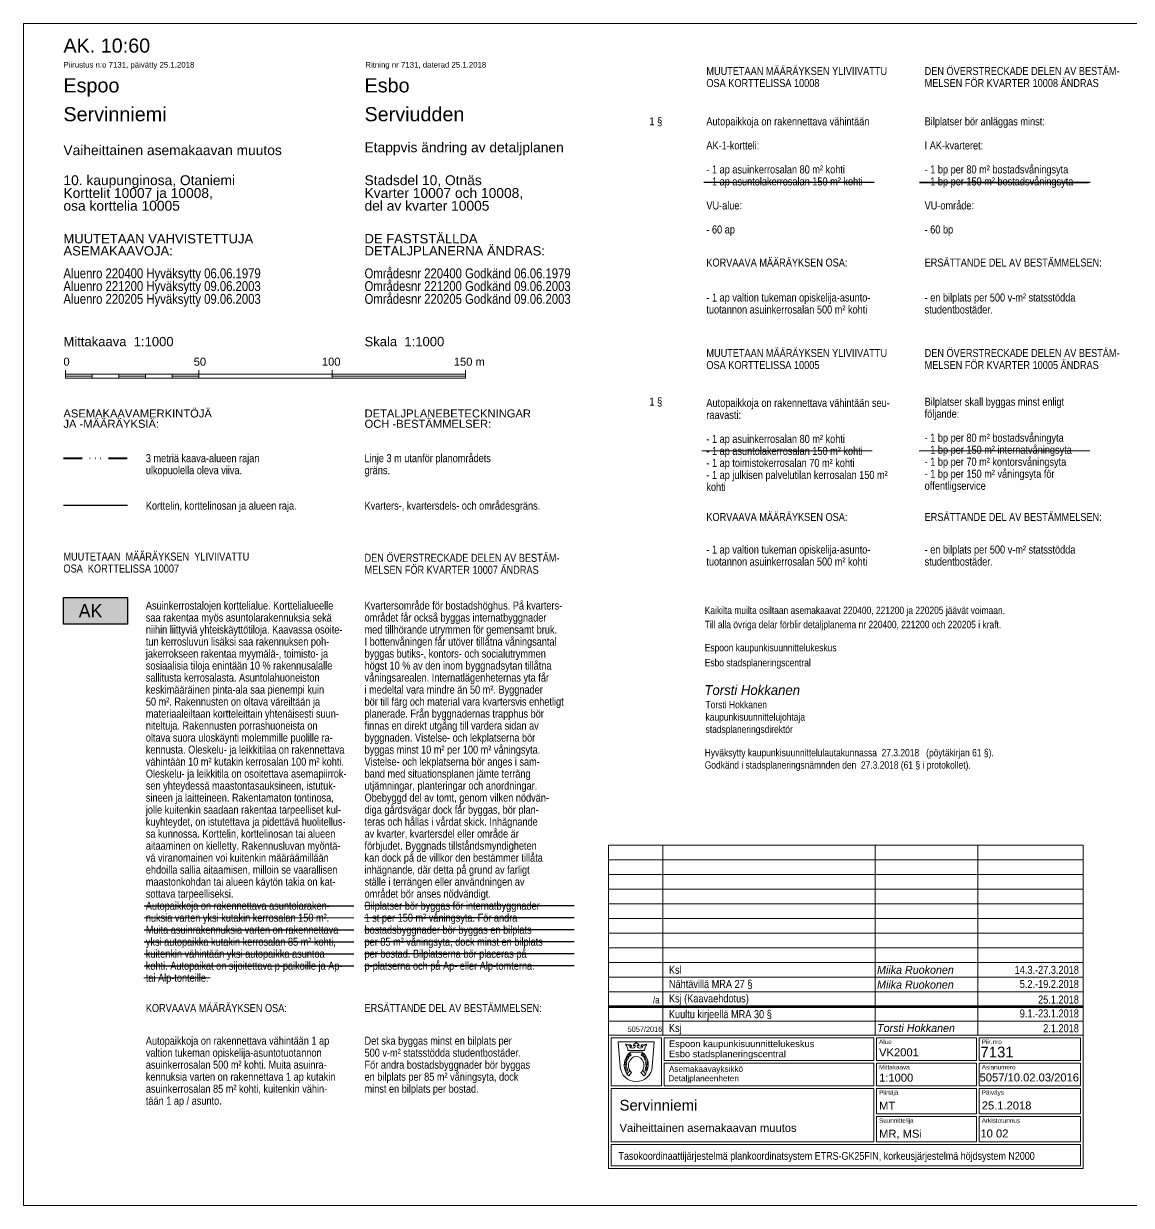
# Model space of a CAD drawing. Header units: metres. Extents: x -3 to 25491135, y -43 to 6675173.
# Drawn here: x 25490295 to 25490710.4, y 6674730 to 6675173 of the extents above; entities that cross this region are included whole.
import ezdxf
from ezdxf.enums import TextEntityAlignment as Align

# ---------------------------------------------------------------- set-up
doc = ezdxf.new("R2010")
doc.units = ezdxf.units.M
doc.header["$MEASUREMENT"] = 0
doc.layers.add('AK_Maaraykset', color=7, linetype='Continuous', lineweight=0)
doc.layers.add('MerkintaluettelonSolu', color=7, linetype='Continuous', lineweight=0)
doc.styles.add('Style-Arial', font='arial.ttf')
doc.styles.add('Style-Arial Narrow', font='ARIALN.TTF')
doc.styles.add('Style-INTL_ISO_ITALIC', font='INTL_ISO_ITALIC.shx')
doc.styles.add('Style-Stella INTL ISO 211', font='Stella INTL ISO 211.shx')
doc.styles.add('Style-Swiss 721', font='Swiss 721.shx')

# ---------------------------------------------------------------- blocks, each defined once
blk = doc.blocks.new('JANA')
at = {"layer": 'AK_Maaraykset', "color": 7, "linetype": 'Continuous', "lineweight": 0}
for p, q in [((0, -1.5), (0, 1.5)), ((0, 0), (150, 0)), ((10, -1.5), (10, 0)), ((20, -1.5), (20, 0)), ((30, -1.5), (30, 0)), ((40, -1.5), (40, 0)), ((50, -1.5), (50, 1.5)), ((100, -1.5), (100, 1.5)), ((150, -1.5), (150, 1.5)), ((10, -0.75), (0, -0.75)), ((0, -1.5), (150, -1.5)), ((20, -0.75), (30, -0.75)), ((40, -0.75), (50, -0.75)), ((100, -0.75), (150, -0.75))]:
    blk.add_line(p, q, dxfattribs=at)
at = {"layer": 'AK_Maaraykset', "color": 7, "linetype": 'Continuous', "lineweight": 0, "style": 'Style-Swiss 721'}
for s, p in [('0', (-0.79, 4.71)), ('50', (48.05, 4.71)), ('100', (96.12, 4.71)), ('150 m', (145.59, 4.71))]:
    blk.add_text(s, height=3, dxfattribs=at).set_placement(p, align=Align.MIDDLE_LEFT)
blk = doc.blocks.new('AV1201')
at = {"layer": 'MerkintaluettelonSolu', "color": 1, "linetype": 'Continuous', "lineweight": 40, "flags": 128}
for points in [[(0, 0), (6.96, 0)], [(0, 0), (6.96, 0)], [(9.89, 0), (9.99, 0)], [(9.89, 0), (9.99, 0)], [(11.88, 0), (11.98, 0)], [(11.88, 0), (11.98, 0)], [(13.87, 0), (13.97, 0)], [(13.87, 0), (13.97, 0)], [(16.87, 0), (16.92, 0)], [(16.9, 0), (23.86, 0)], [(16.9, 0), (23.86, 0)], [(17.86, 0), (17.91, 0)]]:
    blk.add_lwpolyline(points, dxfattribs=at)
blk = doc.blocks.new('A002L')
at = {"layer": 'MerkintaluettelonSolu', "linetype": 'Continuous', "lineweight": 30}
blk.add_hatch(color=33, dxfattribs=at).paths.add_polyline_path([(0, -5), (0, 5), (24, 5), (24, -5)])
at = {"layer": 'MerkintaluettelonSolu', "color": 7, "linetype": 'Continuous', "lineweight": 30, "flags": 128}
blk.add_lwpolyline([(0, 5), (24, 5), (24, -5), (0, -5), (0, 5)], close=True, dxfattribs=at)
at = {"layer": 'MerkintaluettelonSolu', "color": 7, "linetype": 'Continuous', "lineweight": 30, "style": 'Style-Stella INTL ISO 211'}
blk.add_text('AK', height=5, dxfattribs=at).set_placement((10.17, 0), align=Align.MIDDLE_CENTER)
blk = doc.blocks.new('PAKSU_VIIVA_TL')
at = {"layer": 'AK_Maaraykset', "color": 7, "linetype": 'Continuous', "lineweight": 0}
for p, q in [((-178, 61), (0, 61)), ((-178, 60.97), (0, 60.97)), ((-178, 60.94), (0, 60.94)), ((-178, 60.91), (0, 60.91)), ((-178, 60.88), (0, 60.88)), ((-178, 60.85), (0, 60.85)), ((-178, 60.82), (0, 60.82)), ((-178, 60.79), (0, 60.79)), ((-178, 60.76), (0, 60.76)), ((-178, 60.73), (0, 60.73)), ((-178, 60.7), (0, 60.7)), ((-178, 60.67), (0, 60.67)), ((-178, 60.64), (0, 60.64)), ((-178, 60.61), (0, 60.61)), ((-178, 60.58), (0, 60.58)), ((-178, 60.55), (0, 60.55)), ((-178, 60.52), (0, 60.52)), ((-178, 60.49), (0, 60.49)), ((-178, 60.46), (0, 60.46)), ((-178, 60.43), (0, 60.43)), ((-178, 60.4), (0, 60.4)), ((-178, 60.37), (0, 60.37))]:
    blk.add_line(p, q, dxfattribs=at)
blk = doc.blocks.new('AV1203')
at = {"layer": 'MerkintaluettelonSolu', "color": 7, "linetype": 'Continuous', "lineweight": 30}
blk.add_line((24.03, 0), (0, 0), dxfattribs=at)

msp = doc.modelspace()

# ---------------------------------------------------------------- linework, layer by layer
at = {"layer": 'AK_Maaraykset', "color": 1, "linetype": 'Continuous', "lineweight": 0}
for p, q in [((25490550.06, 6675113.53), (25490614.01, 6675113.53)), ((25490631, 6675113.52), (25490694.95, 6675113.52)), ((25490631, 6675113.49), (25490694.3, 6675113.49)), ((25490549.32, 6675012.89), (25490613.27, 6675012.89)), ((25490630.89, 6675012.89), (25490694.85, 6675012.89)), ((25490340.19, 6674842.24), (25490418.78, 6674842.24)), ((25490422.85, 6674842.39), (25490501.45, 6674842.39)), ((25490340.19, 6674837.74), (25490418.78, 6674837.74)), ((25490422.85, 6674837.89), (25490501.45, 6674837.89)), ((25490340.19, 6674833.24), (25490418.78, 6674833.24)), ((25490422.85, 6674833.39), (25490501.45, 6674833.39)), ((25490340.19, 6674828.74), (25490418.78, 6674828.74)), ((25490422.85, 6674828.89), (25490501.45, 6674828.89)), ((25490340.19, 6674824.24), (25490418.78, 6674824.24)), ((25490422.85, 6674824.39), (25490501.45, 6674824.39)), ((25490340.19, 6674819.74), (25490418.78, 6674819.74)), ((25490422.85, 6674819.89), (25490501.45, 6674819.89))]:
    msp.add_line(p, q, dxfattribs=at)
at = {"layer": 'AK_Maaraykset', "color": 7, "linetype": 'Continuous', "lineweight": 13}
for p, q in [((25490550.06, 6675113.53), (25490614.01, 6675113.53)), ((25490550.06, 6675113.5), (25490614.01, 6675113.5)), ((25490550.06, 6675113.47), (25490614.01, 6675113.47)), ((25490631, 6675113.52), (25490694.95, 6675113.52)), ((25490631, 6675113.49), (25490694.3, 6675113.49)), ((25490631, 6675113.49), (25490694.95, 6675113.49)), ((25490631, 6675113.46), (25490694.95, 6675113.46)), ((25490549.32, 6675012.89), (25490613.27, 6675012.89)), ((25490549.32, 6675012.86), (25490613.27, 6675012.86)), ((25490549.32, 6675012.83), (25490613.27, 6675012.83)), ((25490630.89, 6675012.89), (25490694.85, 6675012.89)), ((25490630.89, 6675012.86), (25490694.85, 6675012.86)), ((25490630.89, 6675012.83), (25490694.85, 6675012.83)), ((25490340.19, 6674842.24), (25490418.78, 6674842.24)), ((25490340.19, 6674842.21), (25490418.78, 6674842.21)), ((25490340.19, 6674842.18), (25490418.78, 6674842.18)), ((25490422.85, 6674842.39), (25490501.45, 6674842.39)), ((25490422.85, 6674842.36), (25490501.45, 6674842.36)), ((25490422.85, 6674842.33), (25490501.45, 6674842.33)), ((25490340.19, 6674837.8), (25490418.78, 6674837.8)), ((25490340.19, 6674837.77), (25490418.78, 6674837.77)), ((25490340.19, 6674837.74), (25490418.78, 6674837.74)), ((25490422.85, 6674837.89), (25490501.45, 6674837.89)), ((25490422.85, 6674837.86), (25490501.45, 6674837.86)), ((25490422.85, 6674837.83), (25490501.45, 6674837.83)), ((25490340.19, 6674833.24), (25490418.78, 6674833.24)), ((25490340.19, 6674833.21), (25490418.78, 6674833.21)), ((25490340.19, 6674833.18), (25490418.78, 6674833.18)), ((25490422.85, 6674833.39), (25490501.45, 6674833.39)), ((25490422.85, 6674833.36), (25490501.45, 6674833.36)), ((25490422.85, 6674833.33), (25490501.45, 6674833.33)), ((25490340.19, 6674828.74), (25490418.78, 6674828.74)), ((25490340.19, 6674828.71), (25490418.78, 6674828.71)), ((25490340.19, 6674828.68), (25490418.78, 6674828.68)), ((25490422.85, 6674828.89), (25490501.45, 6674828.89)), ((25490422.85, 6674828.86), (25490501.45, 6674828.86)), ((25490422.85, 6674828.83), (25490501.45, 6674828.83)), ((25490340.19, 6674824.24), (25490418.78, 6674824.24)), ((25490340.19, 6674824.21), (25490418.78, 6674824.21)), ((25490340.19, 6674824.18), (25490418.78, 6674824.18)), ((25490422.85, 6674824.39), (25490501.45, 6674824.39)), ((25490422.85, 6674824.36), (25490501.45, 6674824.36)), ((25490422.85, 6674824.33), (25490501.45, 6674824.33)), ((25490340.19, 6674819.74), (25490418.78, 6674819.74)), ((25490340.19, 6674819.71), (25490418.78, 6674819.71)), ((25490340.19, 6674819.68), (25490418.78, 6674819.68)), ((25490422.85, 6674819.89), (25490501.45, 6674819.89)), ((25490422.85, 6674819.86), (25490501.45, 6674819.86)), ((25490422.85, 6674819.83), (25490501.45, 6674819.83))]:
    msp.add_line(p, q, dxfattribs=at)
at = {"layer": 'AK_Maaraykset', "color": 7, "linetype": 'Continuous', "lineweight": 0}
for p, q in [((25490514.31, 6674865.06), (25490692.31, 6674865.06)), ((25490514.31, 6674865.06), (25490514.31, 6674793.86)), ((25490534.71, 6674865.06), (25490534.71, 6674793.86)), ((25490614.31, 6674865.06), (25490614.31, 6674793.86)), ((25490652.81, 6674865.06), (25490652.81, 6674793.86)), ((25490692.31, 6674865.06), (25490692.31, 6674793.86)), ((25490514.31, 6674859.56), (25490692.31, 6674859.56)), ((25490514.31, 6674854.06), (25490692.31, 6674854.06)), ((25490514.31, 6674848.56), (25490692.31, 6674848.56)), ((25490514.31, 6674843.06), (25490692.31, 6674843.06)), ((25490514.31, 6674837.56), (25490692.31, 6674837.56)), ((25490514.31, 6674832.06), (25490692.31, 6674832.06)), ((25490514.31, 6674826.56), (25490692.31, 6674826.56)), ((25490514.31, 6674821.06), (25490692.31, 6674821.06)), ((25490340.07, 6674815.3), (25490364.98, 6674815.3)), ((25490340.07, 6674815.27), (25490364.98, 6674815.27)), ((25490340.07, 6674815.24), (25490364.98, 6674815.24)), ((25490514.31, 6674815.56), (25490692.31, 6674815.56)), ((25490514.31, 6674810.06), (25490692.31, 6674810.06)), ((25490514.31, 6674804.56), (25490692.31, 6674804.56)), ((25490514.31, 6674799.06), (25490692.31, 6674799.06)), ((25490514.31, 6674793.86), (25490514.31, 6674743.86)), ((25490514.31, 6674793.86), (25490692.31, 6674793.86)), ((25490515.31, 6674792.86), (25490534.16, 6674792.86)), ((25490515.31, 6674792.86), (25490515.31, 6674774.86)), ((25490534.16, 6674792.86), (25490534.16, 6674774.86)), ((25490535.16, 6674792.86), (25490613.81, 6674792.86)), ((25490535.16, 6674792.86), (25490535.16, 6674784.36)), ((25490613.81, 6674792.86), (25490613.81, 6674784.36)), ((25490614.81, 6674792.86), (25490652.31, 6674792.86)), ((25490614.81, 6674792.86), (25490614.81, 6674784.36)), ((25490652.31, 6674792.86), (25490652.31, 6674784.36)), ((25490653.31, 6674792.86), (25490691.31, 6674792.86)), ((25490653.31, 6674792.86), (25490653.31, 6674784.36)), ((25490691.31, 6674792.86), (25490691.31, 6674784.36)), ((25490692.31, 6674793.86), (25490692.31, 6674743.86)), ((25490517.96, 6674791.31), (25490531.51, 6674791.31)), ((25490518.71, 6674781.99), (25490517.96, 6674791.31)), ((25490521.58, 6674788.04), (25490527.89, 6674788.04)), ((25490522.55, 6674787.43), (25490526.93, 6674787.43)), ((25490524.35, 6674790.62), (25490524.74, 6674791.05)), ((25490525.12, 6674790.62), (25490524.74, 6674791.05)), ((25490530.77, 6674781.99), (25490531.51, 6674791.31)), ((25490520.69, 6674783.77), (25490521.2, 6674783.67)), ((25490520.96, 6674784.69), (25490521.44, 6674784.5)), ((25490521.37, 6674785.53), (25490521.81, 6674785.26)), ((25490521.93, 6674786.29), (25490522.32, 6674785.95)), ((25490522.54, 6674786.89), (25490522.87, 6674786.49)), ((25490526.93, 6674786.89), (25490526.6, 6674786.49)), ((25490527.55, 6674786.29), (25490527.16, 6674785.95)), ((25490528.1, 6674785.53), (25490527.66, 6674785.26)), ((25490528.52, 6674784.69), (25490528.03, 6674784.5)), ((25490528.78, 6674783.77), (25490528.28, 6674783.67)), ((25490535.16, 6674784.36), (25490613.81, 6674784.36)), ((25490535.16, 6674783.36), (25490613.81, 6674783.36)), ((25490535.16, 6674783.36), (25490535.16, 6674774.86)), ((25490613.81, 6674783.36), (25490613.81, 6674774.86)), ((25490614.81, 6674784.36), (25490652.31, 6674784.36)), ((25490614.81, 6674783.36), (25490652.31, 6674783.36)), ((25490614.81, 6674783.36), (25490614.81, 6674774.86)), ((25490652.31, 6674783.36), (25490652.31, 6674774.86)), ((25490653.31, 6674784.36), (25490691.31, 6674784.36)), ((25490653.31, 6674783.36), (25490691.31, 6674783.36)), ((25490653.31, 6674783.36), (25490653.31, 6674774.86)), ((25490691.31, 6674783.36), (25490691.31, 6674774.86)), ((25490520.59, 6674782.72), (25490521.11, 6674782.72)), ((25490520.69, 6674781.68), (25490521.2, 6674781.78)), ((25490520.96, 6674780.77), (25490521.44, 6674780.96)), ((25490521.11, 6674780.84), (25490521.47, 6674780.3)), ((25490522.38, 6674780.51), (25490521.19, 6674779.13)), ((25490521.92, 6674778.5), (25490521.19, 6674779.13)), ((25490521.47, 6674780.3), (25490521.3, 6674780.91)), ((25490523.01, 6674779.76), (25490521.92, 6674778.5)), ((25490526.46, 6674779.76), (25490527.55, 6674778.5)), ((25490527.09, 6674780.51), (25490528.28, 6674779.13)), ((25490527.55, 6674778.5), (25490528.28, 6674779.13)), ((25490528.01, 6674780.3), (25490528.17, 6674780.91)), ((25490528.36, 6674780.84), (25490528.01, 6674780.3)), ((25490528.52, 6674780.77), (25490528.03, 6674780.96)), ((25490528.78, 6674781.68), (25490528.27, 6674781.78)), ((25490528.88, 6674782.72), (25490528.37, 6674782.72)), ((25490515.31, 6674774.86), (25490534.16, 6674774.86)), ((25490535.16, 6674774.86), (25490613.81, 6674774.86)), ((25490614.81, 6674774.86), (25490652.31, 6674774.86)), ((25490653.31, 6674774.86), (25490691.31, 6674774.86)), ((25490515.31, 6674773.86), (25490515.31, 6674753.86)), ((25490515.31, 6674773.86), (25490613.81, 6674773.86)), ((25490613.81, 6674773.86), (25490613.81, 6674753.86)), ((25490614.81, 6674773.86), (25490652.31, 6674773.86)), ((25490614.81, 6674773.86), (25490614.81, 6674764.36)), ((25490652.31, 6674773.86), (25490652.31, 6674764.36)), ((25490653.31, 6674773.86), (25490691.31, 6674773.86)), ((25490653.31, 6674773.86), (25490653.31, 6674764.36)), ((25490691.31, 6674773.86), (25490691.31, 6674764.36)), ((25490614.81, 6674764.36), (25490652.31, 6674764.36)), ((25490614.81, 6674763.36), (25490652.31, 6674763.36)), ((25490614.81, 6674763.36), (25490614.81, 6674753.86)), ((25490652.31, 6674763.36), (25490652.31, 6674753.86)), ((25490653.31, 6674764.36), (25490691.31, 6674764.36)), ((25490653.31, 6674763.36), (25490691.31, 6674763.36)), ((25490653.31, 6674763.36), (25490653.31, 6674753.86)), ((25490691.31, 6674763.36), (25490691.31, 6674753.86)), ((25490515.31, 6674753.86), (25490613.81, 6674753.86)), ((25490515.31, 6674752.86), (25490515.31, 6674744.86)), ((25490515.31, 6674752.86), (25490691.31, 6674752.86)), ((25490614.81, 6674753.86), (25490652.31, 6674753.86)), ((25490653.31, 6674753.86), (25490691.31, 6674753.86)), ((25490691.31, 6674752.86), (25490691.31, 6674744.86)), ((25490514.31, 6674743.86), (25490692.31, 6674743.86)), ((25490515.31, 6674744.86), (25490691.31, 6674744.86))]:
    msp.add_line(p, q, dxfattribs=at)
for centre, radius, start, end in [((25490526.16, 6674782.71), 5.94, 127.4125, 215.3434), ((25490518.17, 6674788.09), 3.41, 359.1851, 42.1864), ((25490525.17, 6674789.99), 0.623, 331.4704, 94.9639), ((25490527.08, 6674789.5), 0.65, 44.4372, 170.6565), ((25490528.71, 6674788.54), 1.83, 88.0239, 129.3945), ((25490525.99, 6674782.73), 5.4, 168.9804, 180.1456), ((25490525.99, 6674782.73), 5.23, 158.7557, 168.9801), ((25490525.99, 6674782.73), 5.4, 148.8465, 158.7557), ((25490525.99, 6674782.73), 5.03, 158.7557, 168.9797), ((25490525.99, 6674782.73), 4.88, 168.9794, 180.1454), ((25490525.99, 6674782.73), 4.88, 148.8471, 158.7557), ((25490525.99, 6674782.73), 5.23, 138.8104, 148.8467), ((25490525.99, 6674782.73), 5.03, 138.8104, 148.8469), ((25490525.99, 6674782.73), 5.4, 129.6905, 138.8104), ((25490525.99, 6674782.73), 4.88, 129.6897, 138.8104), ((25490524.74, 6674782.47), 6.05, 184.5739, 355.426), ((25490525.99, 6674782.73), 5.4, 191.2511, 201.2771), ((25490525.99, 6674782.73), 5.23, 180.1456, 191.2514), ((25490525.99, 6674782.73), 5.03, 180.1455, 191.2518), ((25490525.99, 6674782.73), 4.88, 191.2521, 201.2773)]:
    msp.add_arc(centre, radius, start, end, dxfattribs=at)
at = {"layer": 'AK_Maaraykset', "color": 7, "linetype": 'Continuous', "lineweight": 0, "extrusion": (0, 0, -1)}
for centre, radius, start, end in [((-25490520.76, 6674788.54), 1.83, 88.0239, 129.3945), ((-25490522.39, 6674789.5), 0.65, 44.4372, 170.6565), ((-25490524.3, 6674789.99), 0.623, 331.4704, 94.9639), ((-25490523.31, 6674782.71), 5.94, 127.4125, 215.3434), ((-25490531.3, 6674788.09), 3.41, 359.1851, 42.1864), ((-25490523.48, 6674782.73), 4.88, 129.6897, 138.8104), ((-25490523.48, 6674782.73), 5.4, 129.6905, 138.8104), ((-25490523.48, 6674782.73), 5.03, 138.8104, 148.8469), ((-25490523.48, 6674782.73), 5.23, 138.8104, 148.8467), ((-25490523.48, 6674782.73), 4.88, 148.8471, 158.7557), ((-25490523.48, 6674782.73), 5.4, 148.8465, 158.7557), ((-25490523.48, 6674782.73), 5.03, 158.7557, 168.9797), ((-25490523.48, 6674782.73), 4.88, 168.9794, 180.1454), ((-25490523.48, 6674782.73), 5.23, 158.7557, 168.9801), ((-25490523.48, 6674782.73), 5.4, 168.9804, 180.1456), ((-25490523.48, 6674782.73), 4.88, 191.2521, 201.2773), ((-25490523.48, 6674782.73), 5.03, 180.1455, 191.2518), ((-25490523.48, 6674782.73), 5.4, 191.2511, 201.2771), ((-25490523.48, 6674782.73), 5.23, 180.1456, 191.2514)]:
    msp.add_arc(centre, radius, start, end, dxfattribs=at)
at = {"layer": 'AK_Maaraykset', "color": 7, "linetype": 'Continuous', "lineweight": 0}
msp.add_ellipse((25490524.74, 6674782.47), major_axis=(0, -3.38), ratio=0.856786, start_param=0.638375, end_param=5.644826, dxfattribs=at)
for points, knots in [([(25490523.03, 6674789.61), (25490522.92, 6674789.65), (25490522.81, 6674789.68), (25490522.69, 6674789.72), (25490522.57, 6674789.76), (25490522.45, 6674789.66), (25490522.33, 6674789.54), (25490522.28, 6674789.49), (25490522.28, 6674789.42), (25490522.31, 6674789.37), (25490522.37, 6674789.26), (25490522.45, 6674789.15), (25490522.57, 6674789.08), (25490522.73, 6674789.01), (25490522.88, 6674789), (25490523.03, 6674789), (25490523.33, 6674788.98), (25490523.64, 6674788.94), (25490523.94, 6674789.11), (25490524.16, 6674789.22), (25490524.32, 6674789.41), (25490524.38, 6674789.59), (25490524.41, 6674789.68), (25490524.33, 6674789.81), (25490524.23, 6674789.89), (25490524.16, 6674789.96), (25490524.06, 6674789.97), (25490523.99, 6674789.94), (25490523.92, 6674789.9), (25490523.84, 6674789.86), (25490523.8, 6674789.78), (25490523.78, 6674789.76), (25490523.77, 6674789.73), (25490523.75, 6674789.7)], [0, 0, 0, 0, 0.082675, 0.082675, 0.082675, 0.176326, 0.176326, 0.176326, 0.217563, 0.217563, 0.217563, 0.308275, 0.308275, 0.308275, 0.416932, 0.416932, 0.416932, 0.631911, 0.631911, 0.631911, 0.78309, 0.78309, 0.78309, 0.862121, 0.862121, 0.862121, 0.919237, 0.919237, 0.919237, 0.976667, 0.976667, 0.976667, 1, 1, 1, 1]), ([(25490526.44, 6674789.61), (25490526.55, 6674789.65), (25490526.67, 6674789.68), (25490526.78, 6674789.72), (25490526.91, 6674789.76), (25490527.03, 6674789.66), (25490527.14, 6674789.54), (25490527.19, 6674789.49), (25490527.19, 6674789.42), (25490527.16, 6674789.37), (25490527.11, 6674789.26), (25490527.03, 6674789.15), (25490526.9, 6674789.08), (25490526.75, 6674789.01), (25490526.6, 6674789), (25490526.44, 6674789), (25490526.14, 6674788.98), (25490525.83, 6674788.94), (25490525.53, 6674789.11), (25490525.31, 6674789.22), (25490525.15, 6674789.41), (25490525.1, 6674789.59), (25490525.06, 6674789.68), (25490525.14, 6674789.81), (25490525.24, 6674789.89), (25490525.31, 6674789.96), (25490525.41, 6674789.97), (25490525.48, 6674789.94), (25490525.55, 6674789.9), (25490525.63, 6674789.86), (25490525.67, 6674789.78), (25490525.69, 6674789.76), (25490525.7, 6674789.73), (25490525.72, 6674789.7)], [0, 0, 0, 0, 0.082658, 0.082658, 0.082658, 0.176315, 0.176315, 0.176315, 0.217551, 0.217551, 0.217551, 0.308254, 0.308254, 0.308254, 0.416894, 0.416894, 0.416894, 0.631887, 0.631887, 0.631887, 0.783076, 0.783076, 0.783076, 0.862112, 0.862112, 0.862112, 0.919232, 0.919232, 0.919232, 0.976666, 0.976666, 0.976666, 1, 1, 1, 1])]:
    msp.add_open_spline(points, degree=3, knots=knots, dxfattribs=at)
at = {"layer": 'MerkintaluettelonSolu', "color": 7, "linetype": 'Continuous', "lineweight": 30}
msp.add_line((25490631, 6675113.49), (25490694.3, 6675113.49), dxfattribs=at)
at = {"layer": 'MerkintaluettelonSolu', "color": 7, "linetype": 'Continuous', "lineweight": 0, "flags": 128}
msp.add_lwpolyline([(25491135, 6674730), (25490295, 6674730), (25490295, 6675173), (25491135, 6675173), (25491135, 6674730)], close=True, dxfattribs=at)

# ---------------------------------------------------------------- block references
at = {"layer": 'AK_Maaraykset', "color": 7, "linetype": 'Continuous', "lineweight": 0}
for name, p in [('JANA', (25490310.72, 6675041.56)), ('PAKSU_VIIVA_TL', (25490692.31, 6674743.86))]:
    msp.add_blockref(name, p, dxfattribs=at)
at = {"layer": 'MerkintaluettelonSolu', "color": 1, "linetype": 'Continuous', "lineweight": 40}
msp.add_blockref('AV1201', (25490310, 6675010.15), dxfattribs=at)
at = {"layer": 'MerkintaluettelonSolu', "color": 7, "linetype": 'Continuous', "lineweight": 30}
for name, p in [('AV1203', (25490309.92, 6674992.35)), ('A002L', (25490309.93, 6674952.89))]:
    msp.add_blockref(name, p, dxfattribs=at)

# ---------------------------------------------------------------- texts
at = {"layer": 'AK_Maaraykset', "color": 7, "linetype": 'Continuous', "lineweight": 0}
for s, height, style, p in [('AK. 10:60', 5.3, 'Style-Arial', (25490309.93, 6675162.12)), ('Piirustus n:o 7131, päivätty 25.1.2018', 2.1, 'Style-Arial', (25490309.93, 6675156.53)), ('Espoo', 5.3, 'Style-Arial', (25490309.93, 6675147.22)), ('Esbo', 5.3, 'Style-Arial', (25490422.85, 6675147.22)), ('Servinniemi', 5.3, 'Style-Arial', (25490309.93, 6675136.42)), ('Serviudden', 5.3, 'Style-Arial', (25490422.85, 6675136.42)), ('Aluenro 220400 Hyväksytty 06.06.1979', 3.7, 'Style-Arial Narrow', (25490309.93, 6675077.55)), ('Områdesnr 220400 Godkänd 06.06.1979', 3.7, 'Style-Arial Narrow', (25490422.85, 6675077.55)), ('Aluenro 221200 Hyväksytty 09.06.2003', 3.7, 'Style-Arial Narrow', (25490309.93, 6675072.76)), ('Områdesnr 221200 Godkänd 09.06.2003', 3.7, 'Style-Arial Narrow', (25490422.85, 6675072.76)), ('Aluenro 220205 Hyväksytty 09.06.2003', 3.7, 'Style-Arial Narrow', (25490309.93, 6675067.97)), ('Områdesnr 220205 Godkänd 09.06.2003', 3.7, 'Style-Arial Narrow', (25490422.85, 6675067.97)), ('Mittakaava  1:1000', 3.5, 'Style-Arial', (25490309.93, 6675052.06)), ('Skala  1:1000', 3.5, 'Style-Arial', (25490422.85, 6675052.06)), ('Espoon kaupunkisuunnittelukeskus', 2.5, 'Style-Arial', (25490536.99, 6674789.33)), ('Alue', 1.7, 'Style-Arial', (25490615.81, 6674790.47)), ('Piir.nro', 1.7, 'Style-Arial', (25490654.31, 6674790.46)), ('Esbo stadsplaneringscentral', 2.5, 'Style-Arial', (25490536.99, 6674785.54)), ('Asemakaavayksikkö', 2.2, 'Style-Arial', (25490536.99, 6674780.04)), ('Detaljplaneenheten', 2.2, 'Style-Arial', (25490536.76, 6674776.54)), ('Mittakaava', 1.7, 'Style-Arial', (25490615.81, 6674780.96)), ('Asianumero', 1.7, 'Style-Arial', (25490654.31, 6674780.96)), ('Piirtäjä', 1.7, 'Style-Arial', (25490615.81, 6674771.46)), ('Päiväys', 1.7, 'Style-Arial', (25490654.31, 6674771.46)), ('Suunnittelija', 1.7, 'Style-Arial', (25490615.81, 6674760.96)), ('Arkistotunnus', 1.7, 'Style-Arial', (25490654.31, 6674760.96))]:
    msp.add_text(s, height=height, dxfattribs=dict(at, style=style)).set_placement(p)
at = {"layer": 'AK_Maaraykset', "color": 7, "linetype": 'Continuous', "lineweight": 0, "style": 'Style-Arial'}
msp.add_text('Ritning nr 7131, daterad 25.1.2018', height=2.1, dxfattribs=at).set_placement((25490445.82, 6675157.58), align=Align.MIDDLE_CENTER)
at = {"layer": 'AK_Maaraykset', "color": 7, "linetype": 'Continuous', "lineweight": 0, "style": 'Style-Arial Narrow'}
for p in [(25490529.69, 6675136.39), (25490529.69, 6675031.31)]:
    msp.add_text('1 §', height=3, dxfattribs=at).set_placement(p, align=Align.MIDDLE_LEFT)
at = {"layer": 'AK_Maaraykset', "color": 7, "linetype": 'Continuous', "lineweight": 30}
for s, height, style, p in [('Espoon kaupunkisuunnittelukeskus', 2.7625, 'Style-Arial Narrow', (25490550.43, 6674940.46)), ('Esbo stadsplaneringscentral', 2.7625, 'Style-Arial Narrow', (25490550.43, 6674934.83)), ('7131', 4, 'Style-Arial', (25490653.83, 6674789.48)), ('Servinniemi', 4, 'Style-Arial', (25490518.48, 6674769.55))]:
    msp.add_text(s, height=height, dxfattribs=dict(at, style=style)).set_placement(p, align=Align.TOP_LEFT)
at = {"layer": 'AK_Maaraykset', "color": 7, "linetype": 'Continuous', "lineweight": 13}
for s, height, style, p in [('Ksl', 3, 'Style-Arial Narrow', (25490536.99, 6674819.8)), ('14.3.-27.3.2018', 3, 'Style-Arial Narrow', (25490666.66, 6674819.79)), ('Nähtävillä MRA 27 §', 3, 'Style-Arial Narrow', (25490536.99, 6674814.5)), ('5.2.-19.2.2018', 3, 'Style-Arial Narrow', (25490668.57, 6674814.49)), ('/a', 2.6, 'Style-Arial Narrow', (25490531, 6674808.32)), ('Ksj (Kaavaehdotus)', 3, 'Style-Arial Narrow', (25490536.99, 6674809.08)), ('25.1.2018', 3, 'Style-Arial Narrow', (25490675.45, 6674808.66)), ('Kuultu kirjeellä MRA 30 §', 3, 'Style-Arial Narrow', (25490536.99, 6674803.18)), ('9.1.-23.1.2018', 3, 'Style-Arial Narrow', (25490668.57, 6674803.46)), ('Ksj', 3, 'Style-Arial Narrow', (25490536.99, 6674798.01)), ('2.1.2018', 3, 'Style-Arial Narrow', (25490677.36, 6674797.91)), ('VK2001', 3, 'Style-Arial', (25490615.81, 6674788.86)), ('1:1000', 3, 'Style-Arial', (25490615.81, 6674779.36)), ('5057/10.02.03/2016', 3, 'Style-Arial', (25490653.5, 6674779.45)), ('MT', 3, 'Style-Arial', (25490615.81, 6674768.86)), ('25.1.2018', 3, 'Style-Arial', (25490654.31, 6674768.95)), ('Vaiheittainen asemakaavan muutos ', 3, 'Style-Arial', (25490518.48, 6674760.55)), ('MR, MSi', 3, 'Style-Arial', (25490615.81, 6674758.36)), ('10 02', 3, 'Style-Arial', (25490653.83, 6674758.45))]:
    msp.add_text(s, height=height, dxfattribs=dict(at, style=style)).set_placement(p, align=Align.TOP_LEFT)
at = {"layer": 'AK_Maaraykset', "color": 7, "linetype": 'Continuous', "lineweight": 0, "style": 'Style-INTL_ISO_ITALIC'}
for s, p in [('Miika Ruokonen', (25490615.06, 6674819.79)), ('Miika Ruokonen', (25490615.06, 6674814.25)), ('Torsti Hokkanen', (25490615.06, 6674797.98))]:
    msp.add_text(s, height=3, dxfattribs=at).set_placement(p, align=Align.TOP_LEFT)
at = {"layer": 'AK_Maaraykset', "color": 7, "linetype": 'Continuous', "lineweight": 13, "style": 'Style-Arial Narrow'}
msp.add_text('5057/2016', height=2, dxfattribs=at).set_placement((25490528, 6674796.02), align=Align.MIDDLE_CENTER)
at = {"layer": 'AK_Maaraykset', "color": 18, "linetype": 'Continuous', "lineweight": 0, "true_color": 0x000000, "style": 'Style-Arial Narrow'}
msp.add_text('Tasokoordinaattijärjestelmä plankoordinatsystem ETRS-GK25FIN, korkeusjärjestelmä höjdsystem N2000', height=2.9257, dxfattribs=at).set_placement((25490518.08, 6674748.54), align=Align.MIDDLE_LEFT)
at = {"layer": 'AK_Maaraykset', "color": 18, "linetype": 'Continuous', "lineweight": 0, "true_color": 0x000000, "char_height": 3, "width": 166.9091, "attachment_point": 1, "line_spacing_factor": 0.9, "style": 'Style-Arial Narrow'}
for s, insert in [('MUUTETAAN MÄÄRÄYKSEN YLIVIIVATTU \\POSA KORTTELISSA 10008', (25490551.04, 6675156.74)), ('DEN ÖVERSTRECKADE DELEN AV BESTÄM-\\PMELSEN FÖR KVARTER 10008 ÄNDRAS', (25490632.89, 6675156.74)), ('KORVAAVA MÄÄRÄYKSEN OSA:', (25490551.04, 6675084.93)), ('ERSÄTTANDE DEL AV BESTÄMMELSEN:', (25490632.89, 6675084.93)), ('MUUTETAAN MÄÄRÄYKSEN YLIVIIVATTU \\POSA KORTTELISSA 10005', (25490551.04, 6675051.02)), ('DEN ÖVERSTRECKADE DELEN AV BESTÄM-\\PMELSEN FÖR KVARTER 10005 ÄNDRAS', (25490632.89, 6675051.02)), ('KORVAAVA MÄÄRÄYKSEN OSA:', (25490551.04, 6674989.55)), ('ERSÄTTANDE DEL AV BESTÄMMELSEN:', (25490632.89, 6674989.55)), ('MUUTETAAN  MÄÄRÄYKSEN  YLIVIIVATTU \\POSA  KORTTELISSA 10007', (25490309.93, 6674974.73)), ('KORVAAVA MÄÄRÄYKSEN OSA:', (25490340.83, 6674805.48)), ('ERSÄTTANDE DEL AV BESTÄMMELSEN:', (25490422.85, 6674805.48))]:
    msp.add_mtext(s, dxfattribs=dict(at, insert=insert))
at = {"layer": 'AK_Maaraykset', "color": 7, "linetype": 'Continuous', "lineweight": 0}
for s, insert, char_height, attachment_point, line_spacing_factor, style in [('Autopaikkoja on rakennettava vähintään\\P\\PAK-1-kortteli:  \\P\\P- 1 ap asuinkerrosalan 80 m² kohti\\P- 1 ap asuntolakerrosalan 150 m² kohti\\P\\PVU-alue:         \\P\\P- 60 ap', (25490551.04, 6675115.64), 3, 4, 0.9, 'Style-Arial Narrow'), ('Bilplatser bör anläggas minst:\\P\\PI AK-kvarteret:\\P\\P- 1 bp per 80 m² bostadsvåningsyta\\P- 1 bp per 150 m² bostadsvåningsyta \\P\\PVU-område:\\P\\P- 60 bp\\P', (25490632.89, 6675115.64), 3, 4, 0.9, 'Style-Arial Narrow'), ('Etappvis ändring av detaljplanen', (25490422.85, 6675123.66), 3.7, 7, 0.6, 'Style-Arial'), ('Vaiheittainen asemakaavan muutos ', (25490309.93, 6675123.66), 3.7, 7, 0.6, 'Style-Arial'), ('10. kaupunginosa, Otaniemi\\PKorttelit 10007 ja 10008,\\Posa korttelia 10005', (25490309.93, 6675102.82), 3.7, 7, 0.776524, 'Style-Arial'), ('Stadsdel 10, Otnäs\\PKvarter 10007 och 10008,\\Pdel av kvarter 10005', (25490422.85, 6675102.82), 3.7, 7, 0.776524, 'Style-Arial'), ('MUUTETAAN VAHVISTETTUJA \\PASEMAKAAVOJA: ', (25490309.93, 6675086.04), 3.5, 7, 0.776524, 'Style-Arial'), ('DE FASTSTÄLLDA \\PDETALJPLANERNA ÄNDRAS: ', (25490422.85, 6675086.04), 3.5, 7, 0.776524, 'Style-Arial'), ('- 1 ap valtion tukeman opiskelija-asunto-\\Ptuotannon asuinkerrosalan 500 m² kohti', (25490551.04, 6675068.06), 3, 4, 0.9, 'Style-Arial Narrow'), ('- en bilplats per 500 v-m² statsstödda \\Pstudentbostäder.', (25490632.89, 6675068.06), 3, 4, 0.9, 'Style-Arial Narrow'), ('Autopaikkoja on rakennettava vähintään seu-\\Praavasti:\\P\\P- 1 ap asuinkerrosalan 80 m² kohti\\P- 1 ap asuntolakerrosalan 150 m² kohti\\P- 1 ap toimistokerrosalan 70 m² kohti\\P- 1 ap julkisen palvelutilan kerrosalan 150 m² \\Pkohti', (25490551.04, 6675015.06), 3, 4, 0.9, 'Style-Arial Narrow'), ('Bilplatser skall byggas minst enligt \\Pföljande:\\P\\P- 1 bp per 80 m² bostadsvåningyta\\P- 1 bp per 150 m² internatvåningsyta \\P- 1 bp per 70 m² kontorsvåningsyta \\P- 1 bp per 150 m² våningsyta för \\Poffentligservice', (25490632.89, 6675015.06), 3, 4, 0.9, 'Style-Arial Narrow'), ('ASEMAKAAVAMERKINTÖJÄ \\PJA -MÄÄRÄYKSIÄ:', (25490309.93, 6675021.44), 3, 7, 0.776524, 'Style-Arial'), ('DETALJPLANEBETECKNINGAR \\POCH -BESTÄMMELSER: ', (25490422.85, 6675021.44), 3, 7, 0.776524, 'Style-Arial'), ('3 metriä kaava-alueen rajan\\Pulkopuolella oleva viiva.\\P', (25490340.83, 6675007.4), 3, 4, 0.9, 'Style-Arial Narrow'), ('Linje 3 m utanför planområdets \\Pgräns.', (25490422.85, 6675007.4), 3, 4, 0.9, 'Style-Arial Narrow'), ('Korttelin, korttelinosan ja alueen raja.\\P', (25490340.83, 6674991.85), 3, 4, 0.9, 'Style-Arial Narrow'), ('Kvarters-, kvartersdels- och områdesgräns.\\P', (25490422.85, 6674991.85), 3, 4, 0.9, 'Style-Arial Narrow'), ('DEN ÖVERSTRECKADE DELEN AV BESTÄM-\\PMELSEN FÖR KVARTER 10007 ÄNDRAS', (25490422.85, 6674970.48), 3, 4, 0.9, 'Style-Arial Narrow'), ('- 1 ap valtion tukeman opiskelija-asunto-\\Ptuotannon asuinkerrosalan 500 m² kohti', (25490551.04, 6674973.57), 3, 4, 0.9, 'Style-Arial Narrow'), ('- en bilplats per 500 v-m² statsstödda \\Pstudentbostäder.', (25490632.89, 6674973.57), 3, 4, 0.9, 'Style-Arial Narrow'), ('Asuinkerrostalojen korttelialue. Korttelialueelle \\Psaa rakentaa myös asuntolarakennuksia sekä \\Pniihin liittyviä yhteiskäyttötiloja. Kaavassa osoite-\\Ptun kerrosluvun lisäksi saa rakennuksen poh-\\Pjakerrokseen rakentaa myymälä-, toimisto- ja \\Psosiaalisia tiloja enintään 10 % rakennusalalle \\Psallitusta kerrosalasta. Asuntolahuoneiston \\Pkeskimääräinen pinta-ala saa pienempi kuin \\P50 m². Rakennusten on oltava väreiltään ja \\Pmateriaaleiltaan kortteleittain yhtenäisesti suun-\\Pniteltuja. Rakennusten porrashuoneista on \\Poltava suora uloskäynti molemmille puolille ra-\\Pkennusta. Oleskelu- ja leikkitilaa on rakennettava \\Pvähintään 10 m² kutakin kerrosalan 100 m² kohti. \\POleskelu- ja leikkitila on osoitettava asemapiirrok-\\Psen yhteydessä maastontasauksineen, istutuk-\\Psineen ja laitteineen. Rakentamaton tontinosa, \\Pjolle kuitenkin saadaan rakentaa tarpeelliset kul-\\Pkuyhteydet, on istutettava ja pidettävä huolitellus-\\Psa kunnossa. Korttelin, korttelinosan tai alueen \\Paitaaminen on kielletty. Rakennusluvan myöntä-\\Pvä viranomainen voi kuitenkin määräämillään \\Pehdoilla sallia aitaamisen, milloin se vaarallisen \\Pmaastonkohdan tai alueen käytön takia on kat-\\Psottava tarpeelliseksi.\\PAutopaikkoja on rakennettava asuntolaraken-\\Pnuksia varten yksi kutakin kerrosalan 150 m². \\PMuita asuinrakennuksia varten on rakennettava \\Pyksi autopaikka kutakin kerrosalan 85 m² kohti, \\Pkuitenkin vähintään yksi autopaikka asuntoa \\Pkohti. Autopaikat on sijoitettava p-paikoille ja Ap- \\Ptai Alp-tonteille.\\P', (25490340.83, 6674884.64), 3, 4, 0.9, 'Style-Arial Narrow'), ('Kvartersområde för bostadshöghus. På kvarters-\\Pområdet får också byggas internatbyggnader \\Pmed tillhörande utrymmen för gemensamt bruk. \\PI bottenvåningen får utöver tillåtna våningsantal \\Pbyggas butiks-, kontors- och socialutrymmen \\Phögst 10 % av den inom byggnadsytan tillåtna \\Pvåningsarealen. Internatlägenheternas yta får \\Pi medeltal vara mindre än 50 m². Byggnader \\Pbör till färg och material vara kvartersvis enhetligt \\Pplanerade. Från byggnadernas trapphus bör \\Pfinnas en direkt utgång till vardera sidan av \\Pbyggnaden. Vistelse- och lekplatserna bör \\Pbyggas minst 10 m² per 100 m² våningsyta. \\PVistelse- och lekplatserna bör anges i sam-\\Pband med situationsplanen jämte terräng \\Putjämningar, planteringar och anordningar. \\PObebyggd del av tomt, genom vilken nödvän-\\Pdiga gårdsvägar dock får byggas, bör plan-\\Pteras och hållas i vårdat skick. Inhägnande \\Pav kvarter, kvartersdel eller område är \\Pförbjudet. Byggnads tillståndsmyndigheten \\Pkan dock på de villkor den bestämmer tillåta \\Pinhägnande, där detta på grund av farligt \\Pställe i terrängen eller användningen av \\Pområdet bör anses nödvändigt. \\PBilplatser bör byggas för internatbyggnader \\P1 st per 150 m² våningsyta. För andra \\Pbostadsbyggnader bör byggas en bilplats \\Pper 85 m² våningsyta, dock minst en bilplats \\Pper bostad. Bilplatserna bör placeras på \\Pp-platserna och på Ap- eller Alp-tomterna.', (25490422.85, 6674886.89), 3, 4, 0.9, 'Style-Arial Narrow'), ('Autopaikkoja on rakennettava vähintään 1 ap \\Pvaltion tukeman opiskelija-asuntotuotannon\\Pasuinkerrosalan 500 m² kohti. Muita asuinra-\\Pkennuksia varten on rakennettava 1 ap kutakin\\Pasuinkerrosalan 85 m² kohti, kuitenkin vähin-\\Ptään 1 ap / asunto.\\P\\P', (25490340.83, 6674777.77), 3, 4, 0.9, 'Style-Arial Narrow'), ('Det ska byggas minst en bilplats per \\P500 v-m² statsstödda studentbostäder.\\PFör andra bostadsbyggnader bör byggas\\Pen bilplats per 85 m² våningsyta, dock\\Pminst en bilplats per bostad.\\P', (25490422.85, 6674782.27), 3, 4, 0.9, 'Style-Arial Narrow')]:
    msp.add_mtext(s, dxfattribs=dict(at, insert=insert, char_height=char_height, attachment_point=attachment_point, line_spacing_factor=line_spacing_factor, style=style))
at = {"layer": 'AK_Maaraykset', "color": 7, "linetype": 'Continuous', "lineweight": 30, "insert": (25490550.43, 6674954.45), "char_height": 2.7625, "attachment_point": 1, "line_spacing_factor": 0.9, "style": 'Style-Arial Narrow'}
msp.add_mtext('Kaikilta muilta osiltaan asemakaavat 220400, 221200 ja 220205 jäävät voimaan.\\P\\C7;\\c0; \\P\\P', dxfattribs=at)
at = {"layer": 'AK_Maaraykset', "color": 18, "linetype": 'Continuous', "lineweight": 30, "true_color": 0x000000, "insert": (25490550.43, 6674949.13), "char_height": 2.7625, "attachment_point": 1, "line_spacing_factor": 0.9, "style": 'Style-Arial Narrow'}
msp.add_mtext('Till alla övriga delar förblir detaljplanerna nr 220400, 221200 och 220205 i kraft. ', dxfattribs=at)
at = {"layer": 'AK_Maaraykset', "color": 7, "linetype": 'Continuous', "lineweight": 0, "insert": (25490550.31, 6674921.28), "char_height": 3.6833, "attachment_point": 7, "style": 'Style-INTL_ISO_ITALIC'}
msp.add_mtext('Torsti Hokkanen', dxfattribs=at)
at = {"layer": 'AK_Maaraykset', "color": 7, "linetype": 'Continuous', "lineweight": 30, "insert": (25490550.74, 6674906.27), "char_height": 2.7625, "attachment_point": 7, "style": 'Style-Arial Narrow'}
msp.add_mtext('Torsti Hokkanen\\Pkaupunkisuunnittelujohtaja\\Pstadsplaneringsdirektör', dxfattribs=at)
at = {"layer": 'AK_Maaraykset', "color": 18, "linetype": 'Continuous', "lineweight": 30, "true_color": 0x000000, "insert": (25490550.43, 6674892.88), "char_height": 2.7625, "attachment_point": 7, "style": 'Style-Arial Narrow'}
msp.add_mtext('Hyväksytty kaupunkisuunnittelulautakunnassa  27.3.2018   (pöytäkirjan 61 §). \\PGodkänd i stadsplaneringsnämnden den  27.3.2018 (61 § i protokollet). ', dxfattribs=at)

doc.saveas('drawing.dxf')
